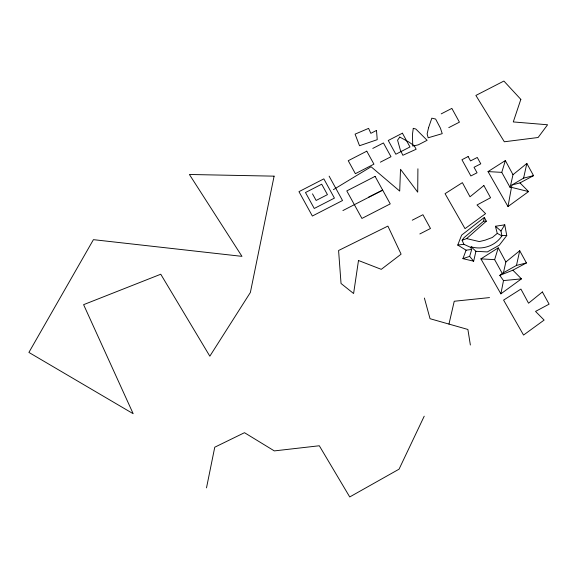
<?xml version="1.0" encoding="UTF-8"?>
<svg xmlns="http://www.w3.org/2000/svg" width="578" height="578" viewBox="0 0 578 578"><rect width="100%" height="100%" fill="white"/><g stroke="black" fill="none" stroke-linecap="round" stroke-linejoin="round"><path stroke-width="0.87" d="M417.908 168.798L417.706 192.171L400.518 169.275L399.701 191.08L371.098 166.76L333.405 189.656M511.906 185.003L507.997 206.556L528.567 191.578L519.99 182.901L511.906 185.003L523.596 178.132L533.545 175.647L526.84 163.458L512.989 174.693L510.107 187.445L511.79 187.431L528.567 191.578M499.804 275.395L512.867 270.186L521.443 278.863L500.873 293.841L503.503 280.583L499.804 275.395L502.253 273.408L516.472 265.418L526.428 262.939L519.723 250.744L505.873 261.986L503.351 273.134M463.888 244.306L462.118 240.238L464.062 237.63L483.562 221.251L484.335 217.407L461.62 235.13L457.754 245.065L466.099 250.187L471.706 249.458L470.6 247.37L463.888 244.306L457.754 245.065M206.498 487.861L214.756 447.206L244.487 432.691L274.319 450.905L319.309 445.761L349.726 496.95L399.058 469.17L424.216 416.196M523.596 178.132L526.84 163.458M516.472 265.418L519.723 250.744M471.243 246.857C482.637 250.195 495.339 245.867 501.921 235.889L500.974 231.005L495.425 226.265L504.767 224.828L506.754 235.557L499.291 245.216L487.319 251.929L475.918 251.293L471.243 246.857L470.6 247.37M466.099 250.187L462.92 258.648L473.649 261.191L475.918 251.293M448.969 324.085L454.236 301.254L489.508 297.591M462.92 258.648L469.647 256.379L471.706 249.458M510.107 187.445L501.769 172.367L505.36 160.561L512.989 174.693M502.253 273.408L494.645 259.652L498.243 247.846L505.873 261.986M500.974 231.005L504.767 224.828M462.118 240.238L466.634 238.598L486.315 221.208L484.335 217.407M495.425 226.265L497.268 233.382L492.377 237.464L485.209 240.137L479.335 241.59L466.634 238.598M507.997 206.556L488.034 171.594L505.36 160.561M500.873 293.841L480.918 258.879L498.243 247.846M519.99 182.901L533.545 175.647M512.867 270.186L526.428 262.939M372.781 148.423L383.424 142.954L390.995 156.717L380.353 162.187M441.216 113.866L451.859 108.397L459.423 122.16L448.781 127.63M342.906 210.565L382.665 190.133L368.439 197.264M412.266 220.204L422.908 214.734L430.473 228.491L419.83 233.96M503.503 280.583L521.443 278.863M483.562 221.251L486.315 221.208M502 235.542L506.754 235.557M488.034 171.594L501.769 172.367M480.918 258.879L494.645 259.652M497.268 233.382L501.921 235.889M469.647 256.379L473.649 261.191M329.12 176.153L342.523 200.53L312.366 216.028L298.963 191.65L323.839 178.862L334.424 198.109L314.259 208.47L305.487 192.525L321.7 184.201L327.444 194.641L316.137 200.458L312.503 193.861M424.397 298.06L430.046 318.709L467.891 329.46L470.369 345.015M413.277 128.345L412.446 134.522L412.75 146.068L418.234 144.861L427.113 140.302L415.849 129.038L413.277 128.345M358.49 260.505L353.599 293.523L341.034 283.48L338.585 250.505L387.896 226.092L401.103 254.168L381.278 269.341L358.49 260.505M274.102 176.153L250.375 292.468L209.836 356.185L160.763 274.232L83.6 304.664L133.171 413.711L28.9 352.421L93.419 239.66L241.965 256.357L189.396 174.477L274.102 176.153M428.551 127.724L427.135 133.937L428.161 137.795L442.221 133.655L440.45 128.193L435.624 119.054L431.824 118.172L428.551 127.724M520.836 99.365L513.278 121.929L547.583 124.769L538.096 137.506L504.327 141.776L475.882 95.442L503.893 81.05L520.836 99.365M399.781 137.073L397.577 140.187L400.359 150.085L402.852 155.28L416.153 149.247L414.231 145.721L408.856 142.029L399.781 137.073M483.858 185.545L470.008 196.787L462.378 182.648L445.053 193.681L465.015 228.642L485.585 213.665L477.009 204.988L490.563 197.741L483.858 185.545M542.395 291.962L528.545 303.204L520.915 289.065L503.59 300.105L523.545 335.059L544.115 320.082L535.539 311.412L549.1 304.158L542.395 291.962M376.495 130.426L370.838 133.33L368.591 128.374L355.087 134.139L359.523 145.728L377.232 139.681L376.495 130.426M366.784 151.176L348.238 160.706L355.383 173.689L373.93 164.152L366.784 151.176M402.418 133.193L388.264 140.468L395.829 154.232L409.983 146.957L402.418 133.193M375.093 176.369L346.793 190.913L361.929 218.441L390.237 203.889L375.093 176.369M468.129 156.544L461.938 159.73L470.868 175.965L477.06 172.786L474.039 167.28L480.773 163.827L477.269 157.454L470.535 160.908L468.129 156.544"/></g></svg>
